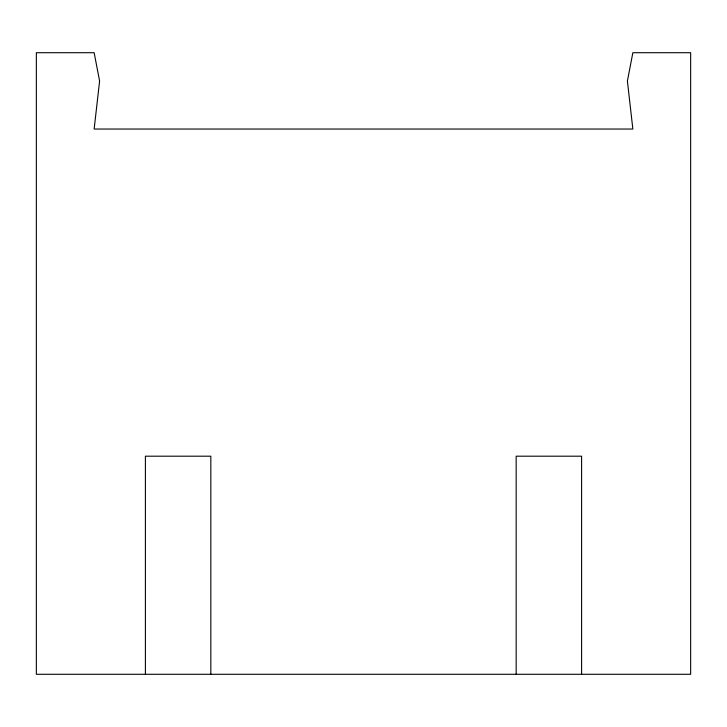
<?xml version="1.0" encoding="UTF-8"?>
<svg xmlns="http://www.w3.org/2000/svg" width="727" height="727" viewBox="0 0 727 727"><rect width="100%" height="100%" fill="white"/><g stroke="black" fill="none" stroke-linecap="round" stroke-linejoin="round"><path stroke-width="1.09" d="M581.6 674.292L581.6 456.192L516.17 456.192L516.17 674.292M210.83 674.292L210.83 456.192L145.4 456.192L145.4 674.292M99.599 81.061L94.146 129.042L632.853 129.042L627.401 81.061L632.853 52.707L690.65 52.707L690.65 674.292L36.35 674.292L36.35 52.707L94.146 52.707L99.599 81.061"/></g></svg>
